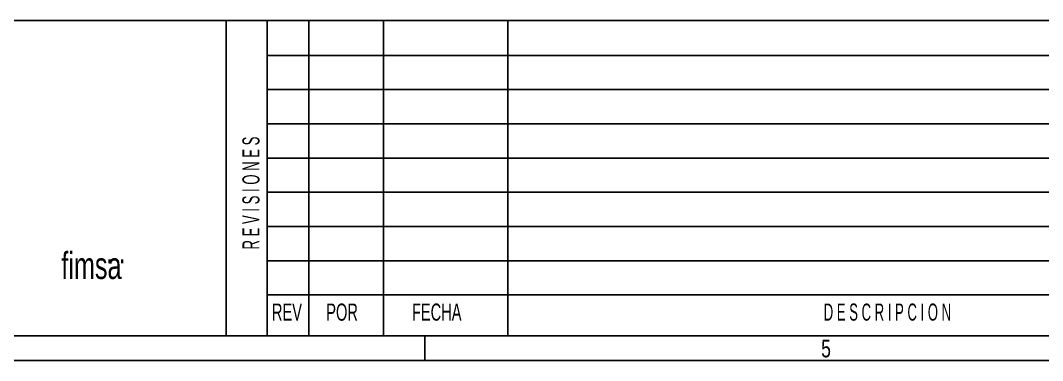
# Model space of a CAD drawing. Header units: millimetres. Extents: x 1293 to 41893, y 1011 to 26911.
# Drawn here: x 14155 to 20315, y 1011 to 3061 of the extents above; entities that cross this region are included whole.
import ezdxf

# ---------------------------------------------------------------- set-up
doc = ezdxf.new("R2010")
doc.units = ezdxf.units.MM
doc.header["$LTSCALE"] = 50
doc.layers.add('CAPA_1', color=7, linetype='Continuous')
doc.layers.add('SLD-0_0', color=7, linetype='Continuous')
doc.styles.add('SLDTEXTSTYLE0', font='TXT', dxfattribs={"width": 0.75})
doc.styles.add('SLDTEXTSTYLE1', font='TXT', dxfattribs={"width": 0.7})
doc.styles.add('SLDTEXTSTYLE14', font='TXT', dxfattribs={"width": 0.638298})
doc.styles.add('SLDTEXTSTYLE18', font='TXT', dxfattribs={"width": 0.572442})
doc.styles.add('SLDTEXTSTYLE19', font='TXT', dxfattribs={"width": 0.572788})
doc.styles.add('SLDTEXTSTYLE20', font='TXT', dxfattribs={"width": 0.633333})

msp = doc.modelspace()

# ---------------------------------------------------------------- linework, layer by layer
at = {"layer": 'CAPA_1'}
for p, q in [((9342.5259683, 3060.8173311), (41742.9505051, 3060.8173311)), ((15395.7956226, 1160.8173311), (15395.7956226, 3060.8173311)), ((1442.9505051, 1160.8173311), (41742.9505051, 1160.8173311)), ((16592.9505051, 1010.8173311), (16592.9505051, 1160.8173311)), ((1292.9505051, 1010.8173311), (41892.9505051, 1010.8173311))]:
    msp.add_line(p, q, dxfattribs=at)
at = {"layer": 'SLD-0_0', "color": 1, "lineweight": 25}
for p, q in [((15642.6269071, 3060.8173311), (15642.6269071, 1160.8173311)), ((15892.5259683, 3060.8173311), (15892.5259683, 1160.8173311)), ((16342.5259683, 3060.8173311), (16342.5259683, 1160.8173311)), ((17092.5259683, 3060.8173311), (17092.5259683, 1160.8173311)), ((22392.5259683, 2850.0826919), (15642.5259683, 2850.0826919)), ((22392.5259683, 2643.8326919), (15642.5259683, 2643.8326919)), ((22392.5259683, 2437.5826919), (15642.5259683, 2437.5826919)), ((22392.5259683, 2231.3326919), (15642.5259683, 2231.3326919)), ((22392.5259683, 2025.0826919), (15642.5259683, 2025.0826919)), ((22392.5259683, 1818.8326919), (15642.5259683, 1818.8326919)), ((22392.5259683, 1818.8326919), (15642.5259683, 1818.8326919)), ((22392.5259683, 1612.5826919), (15642.5259683, 1612.5826919)), ((22392.5259683, 1406.3326919), (15642.5259683, 1406.3326919))]:
    msp.add_line(p, q, dxfattribs=at)

# ---------------------------------------------------------------- texts
at = {"layer": 'CAPA_1', "insert": (18980.4816895, 1136.060033), "char_height": 105.8333333, "attachment_point": 1, "style": 'SLDTEXTSTYLE0'}
msp.add_mtext('5', dxfattribs=at)
at = {"layer": 'SLD-0_0', "insert": (15492.6415677, 1680.2242142), "char_height": 103.125, "attachment_point": 1, "rotation": 90, "style": 'SLDTEXTSTYLE19'}
msp.add_mtext('R E V I S I O N E S', dxfattribs=at)
at = {"layer": 'SLD-0_0', "attachment_point": 1}
for s, insert, char_height, style in [('fimsa', (14401.9036581, 1664.567586), 162, 'SLDTEXTSTYLE1'), ('. .', (14673.1815123, 1757.851399), 162, 'SLDTEXTSTYLE20'), ('POR', (15998.1345275, 1354.5535325), 103.125, 'SLDTEXTSTYLE14'), ('FECHA', (16514.8427441, 1354.5535325), 103.125, 'SLDTEXTSTYLE14'), ('D E S C R I P C I O N', (18996.216131, 1354.5535325), 103.125, 'SLDTEXTSTYLE18'), ('REV', (15670.7548383, 1354.5535325), 103.125, 'SLDTEXTSTYLE14')]:
    msp.add_mtext(s, dxfattribs=dict(at, insert=insert, char_height=char_height, style=style))

doc.saveas('drawing.dxf')
